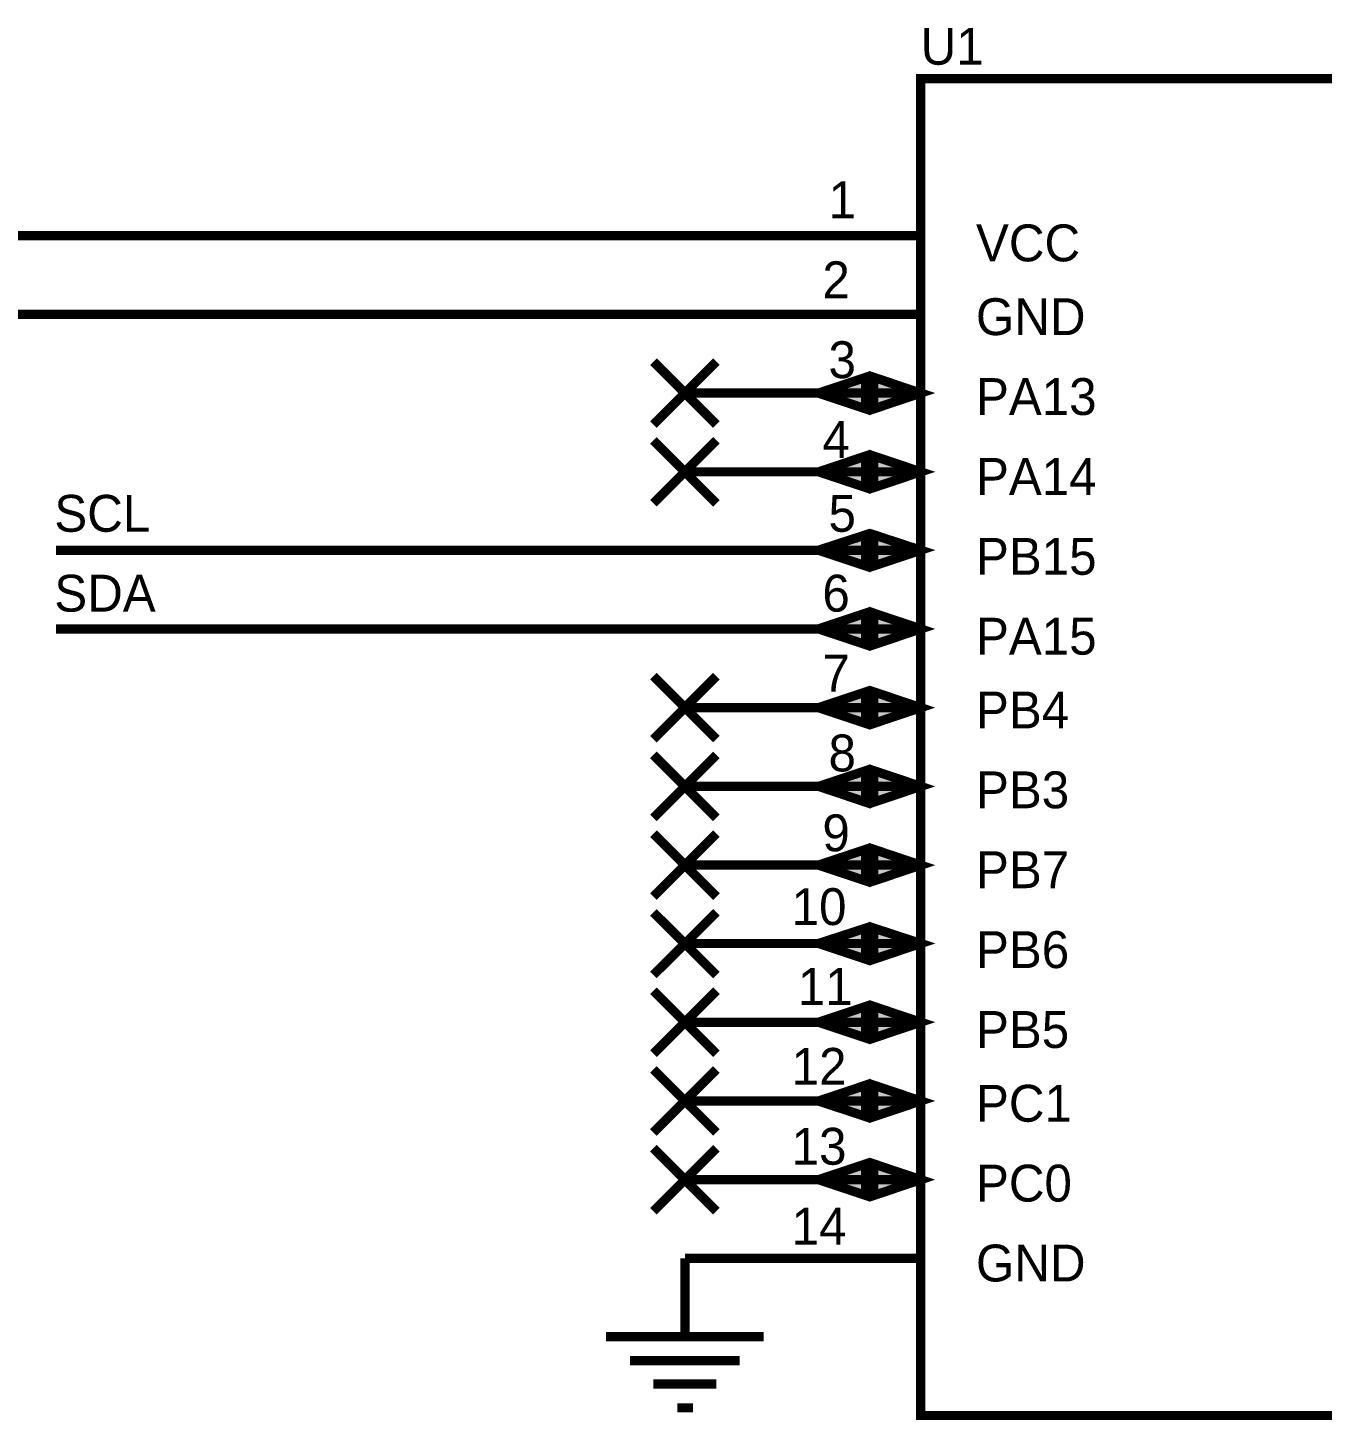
# Model space of a CAD drawing. Header units: inches. Extents: x 0 to 569, y 0 to 432.
# Drawn here: x 288.66 to 330.47, y 98.91 to 143.87 of the extents above; entities that cross this region are included whole.
import ezdxf

# ---------------------------------------------------------------- set-up
doc = ezdxf.new("R2010")
doc.units = ezdxf.units.IN
doc.layers.add('Sheet', color=255, linetype='Continuous')

msp = doc.modelspace()

# ---------------------------------------------------------------- linework, layer by layer
at = {"layer": 'Sheet'}
for points in [[(317.5, 142.23, 0.3, 0.3, 0), (342.9, 142.23, 0.3, 0.3, 0), (342.9, 99.058, 0.3, 0.3, 0), (317.5, 99.058, 0.3, 0.3, 0), (317.5, 142.23, 0.3, 0.3, 0)], [(315.726, 132.581, 0.3, 0.3, 0), (315.726, 131.564, 0.3, 0.3, 0), (314.201, 132.073, 0.3, 0.3, 0), (315.726, 132.581, 0.3, 0.3, 0)], [(315.726, 132.581, 0.0991, 0.0991, 0), (315.726, 131.564, 0.0991, 0.0991, 0), (314.201, 132.073, 0.0991, 0.0991, 0), (315.726, 132.581, 0.0991, 0.0991, 0)], [(315.987, 132.581, 0.3, 0.3, 0), (317.5, 132.073, 0.3, 0.3, 0), (315.987, 131.564, 0.3, 0.3, 0), (315.987, 132.581, 0.3, 0.3, 0)], [(315.987, 132.581, 0.0991, 0.0991, 0), (317.5, 132.073, 0.0991, 0.0991, 0), (315.987, 131.564, 0.0991, 0.0991, 0), (315.987, 132.581, 0.0991, 0.0991, 0)], [(315.726, 130.039, 0.3, 0.3, 0), (315.726, 129.022, 0.3, 0.3, 0), (314.201, 129.53, 0.3, 0.3, 0), (315.726, 130.039, 0.3, 0.3, 0)], [(315.726, 130.039, 0.0991, 0.0991, 0), (315.726, 129.022, 0.0991, 0.0991, 0), (314.201, 129.53, 0.0991, 0.0991, 0), (315.726, 130.039, 0.0991, 0.0991, 0)], [(315.987, 130.039, 0.3, 0.3, 0), (317.5, 129.53, 0.3, 0.3, 0), (315.987, 129.022, 0.3, 0.3, 0), (315.987, 130.039, 0.3, 0.3, 0)], [(315.987, 130.039, 0.0991, 0.0991, 0), (317.5, 129.53, 0.0991, 0.0991, 0), (315.987, 129.022, 0.0991, 0.0991, 0), (315.987, 130.039, 0.0991, 0.0991, 0)], [(315.726, 127.496, 0.3, 0.3, 0), (315.726, 126.492, 0.3, 0.3, 0), (314.201, 127, 0.3, 0.3, 0), (315.726, 127.496, 0.3, 0.3, 0)], [(315.987, 127.496, 0.3, 0.3, 0), (317.5, 127, 0.3, 0.3, 0), (315.987, 126.492, 0.3, 0.3, 0), (315.987, 127.496, 0.3, 0.3, 0)], [(315.726, 127.496, 0.0991, 0.0991, 0), (315.726, 126.492, 0.0991, 0.0991, 0), (314.201, 127, 0.0991, 0.0991, 0), (315.726, 127.496, 0.0991, 0.0991, 0)], [(315.987, 127.496, 0.0991, 0.0991, 0), (317.5, 127, 0.0991, 0.0991, 0), (315.987, 126.492, 0.0991, 0.0991, 0), (315.987, 127.496, 0.0991, 0.0991, 0)], [(315.726, 124.966, 0.3, 0.3, 0), (315.726, 123.949, 0.3, 0.3, 0), (314.201, 124.458, 0.3, 0.3, 0), (315.726, 124.966, 0.3, 0.3, 0)], [(315.726, 124.966, 0.0991, 0.0991, 0), (315.726, 123.949, 0.0991, 0.0991, 0), (314.201, 124.458, 0.0991, 0.0991, 0), (315.726, 124.966, 0.0991, 0.0991, 0)], [(315.987, 124.966, 0.3, 0.3, 0), (317.5, 124.458, 0.3, 0.3, 0), (315.987, 123.949, 0.3, 0.3, 0), (315.987, 124.966, 0.3, 0.3, 0)], [(315.987, 124.966, 0.0991, 0.0991, 0), (317.5, 124.458, 0.0991, 0.0991, 0), (315.987, 123.949, 0.0991, 0.0991, 0), (315.987, 124.966, 0.0991, 0.0991, 0)], [(315.726, 122.424, 0.3, 0.3, 0), (315.726, 121.407, 0.3, 0.3, 0), (314.201, 121.915, 0.3, 0.3, 0), (315.726, 122.424, 0.3, 0.3, 0)], [(315.726, 122.424, 0.0991, 0.0991, 0), (315.726, 121.407, 0.0991, 0.0991, 0), (314.201, 121.915, 0.0991, 0.0991, 0), (315.726, 122.424, 0.0991, 0.0991, 0)], [(315.987, 122.424, 0.3, 0.3, 0), (317.5, 121.915, 0.3, 0.3, 0), (315.987, 121.407, 0.3, 0.3, 0), (315.987, 122.424, 0.3, 0.3, 0)], [(315.987, 122.424, 0.0991, 0.0991, 0), (317.5, 121.915, 0.0991, 0.0991, 0), (315.987, 121.407, 0.0991, 0.0991, 0), (315.987, 122.424, 0.0991, 0.0991, 0)], [(315.726, 119.881, 0.3, 0.3, 0), (315.726, 118.864, 0.3, 0.3, 0), (314.201, 119.373, 0.3, 0.3, 0), (315.726, 119.881, 0.3, 0.3, 0)], [(315.987, 119.881, 0.3, 0.3, 0), (317.5, 119.373, 0.3, 0.3, 0), (315.987, 118.864, 0.3, 0.3, 0), (315.987, 119.881, 0.3, 0.3, 0)], [(315.726, 119.881, 0.0991, 0.0991, 0), (315.726, 118.864, 0.0991, 0.0991, 0), (314.201, 119.373, 0.0991, 0.0991, 0), (315.726, 119.881, 0.0991, 0.0991, 0)], [(315.987, 119.881, 0.0991, 0.0991, 0), (317.5, 119.373, 0.0991, 0.0991, 0), (315.987, 118.864, 0.0991, 0.0991, 0), (315.987, 119.881, 0.0991, 0.0991, 0)], [(315.726, 117.339, 0.3, 0.3, 0), (315.726, 116.322, 0.3, 0.3, 0), (314.201, 116.83, 0.3, 0.3, 0), (315.726, 117.339, 0.3, 0.3, 0)], [(315.726, 117.339, 0.0991, 0.0991, 0), (315.726, 116.322, 0.0991, 0.0991, 0), (314.201, 116.83, 0.0991, 0.0991, 0), (315.726, 117.339, 0.0991, 0.0991, 0)], [(315.987, 117.339, 0.3, 0.3, 0), (317.5, 116.83, 0.3, 0.3, 0), (315.987, 116.322, 0.3, 0.3, 0), (315.987, 117.339, 0.3, 0.3, 0)], [(315.987, 117.339, 0.0991, 0.0991, 0), (317.5, 116.83, 0.0991, 0.0991, 0), (315.987, 116.322, 0.0991, 0.0991, 0), (315.987, 117.339, 0.0991, 0.0991, 0)], [(315.726, 114.796, 0.3, 0.3, 0), (315.726, 113.792, 0.3, 0.3, 0), (314.201, 114.3, 0.3, 0.3, 0), (315.726, 114.796, 0.3, 0.3, 0)], [(315.726, 114.796, 0.0991, 0.0991, 0), (315.726, 113.792, 0.0991, 0.0991, 0), (314.201, 114.3, 0.0991, 0.0991, 0), (315.726, 114.796, 0.0991, 0.0991, 0)], [(315.987, 114.796, 0.3, 0.3, 0), (317.5, 114.3, 0.3, 0.3, 0), (315.987, 113.792, 0.3, 0.3, 0), (315.987, 114.796, 0.3, 0.3, 0)], [(315.987, 114.796, 0.0991, 0.0991, 0), (317.5, 114.3, 0.0991, 0.0991, 0), (315.987, 113.792, 0.0991, 0.0991, 0), (315.987, 114.796, 0.0991, 0.0991, 0)], [(315.726, 112.266, 0.3, 0.3, 0), (315.726, 111.249, 0.3, 0.3, 0), (314.201, 111.758, 0.3, 0.3, 0), (315.726, 112.266, 0.3, 0.3, 0)], [(315.987, 112.266, 0.3, 0.3, 0), (317.5, 111.758, 0.3, 0.3, 0), (315.987, 111.249, 0.3, 0.3, 0), (315.987, 112.266, 0.3, 0.3, 0)], [(315.726, 112.266, 0.0991, 0.0991, 0), (315.726, 111.249, 0.0991, 0.0991, 0), (314.201, 111.758, 0.0991, 0.0991, 0), (315.726, 112.266, 0.0991, 0.0991, 0)], [(315.987, 112.266, 0.0991, 0.0991, 0), (317.5, 111.758, 0.0991, 0.0991, 0), (315.987, 111.249, 0.0991, 0.0991, 0), (315.987, 112.266, 0.0991, 0.0991, 0)], [(315.726, 109.724, 0.3, 0.3, 0), (315.726, 108.707, 0.3, 0.3, 0), (314.201, 109.215, 0.3, 0.3, 0), (315.726, 109.724, 0.3, 0.3, 0)], [(315.726, 109.724, 0.0991, 0.0991, 0), (315.726, 108.707, 0.0991, 0.0991, 0), (314.201, 109.215, 0.0991, 0.0991, 0), (315.726, 109.724, 0.0991, 0.0991, 0)], [(315.987, 109.724, 0.3, 0.3, 0), (317.5, 109.215, 0.3, 0.3, 0), (315.987, 108.707, 0.3, 0.3, 0), (315.987, 109.724, 0.3, 0.3, 0)], [(315.987, 109.724, 0.0991, 0.0991, 0), (317.5, 109.215, 0.0991, 0.0991, 0), (315.987, 108.707, 0.0991, 0.0991, 0), (315.987, 109.724, 0.0991, 0.0991, 0)], [(315.726, 107.181, 0.3, 0.3, 0), (315.726, 106.164, 0.3, 0.3, 0), (314.201, 106.673, 0.3, 0.3, 0), (315.726, 107.181, 0.3, 0.3, 0)], [(315.726, 107.181, 0.0991, 0.0991, 0), (315.726, 106.164, 0.0991, 0.0991, 0), (314.201, 106.673, 0.0991, 0.0991, 0), (315.726, 107.181, 0.0991, 0.0991, 0)], [(315.987, 107.181, 0.3, 0.3, 0), (317.5, 106.673, 0.3, 0.3, 0), (315.987, 106.164, 0.3, 0.3, 0), (315.987, 107.181, 0.3, 0.3, 0)], [(315.987, 107.181, 0.0991, 0.0991, 0), (317.5, 106.673, 0.0991, 0.0991, 0), (315.987, 106.164, 0.0991, 0.0991, 0), (315.987, 107.181, 0.0991, 0.0991, 0)]]:
    msp.add_lwpolyline(points, format="xyseb", close=True, dxfattribs=at)
for points in [[(309.885, 137.158, 0.3, 0.3, 0), (259.085, 137.158, 0.3, 0.3, 0), (129.542, 137.158, 0.3, 0.3, 0), (129.542, 132.073, 0.3, 0.3, 0)], [(317.5, 137.158, 0.3, 0.3, 0), (309.885, 137.158, 0.3, 0.3, 0)], [(309.885, 134.615, 0.3, 0.3, 0), (271.785, 134.615, 0.3, 0.3, 0), (271.785, 129.53, 0.3, 0.3, 0)], [(317.5, 134.615, 0.3, 0.3, 0), (309.885, 134.615, 0.3, 0.3, 0)], [(308.868, 131.056, 0.3, 0.3, 0), (310.902, 133.09, 0.3, 0.3, 0)], [(308.868, 133.09, 0.3, 0.3, 0), (310.902, 131.056, 0.3, 0.3, 0)], [(317.5, 132.073, 0.3, 0.3, 0), (309.885, 132.073, 0.3, 0.3, 0)], [(308.868, 128.513, 0.3, 0.3, 0), (310.902, 130.547, 0.3, 0.3, 0)], [(308.868, 130.547, 0.3, 0.3, 0), (310.902, 128.513, 0.3, 0.3, 0)], [(317.5, 129.53, 0.3, 0.3, 0), (309.885, 129.53, 0.3, 0.3, 0)], [(309.885, 127, 0.3, 0.3, 0), (289.57, 127, 0.3, 0.3, 0)], [(317.5, 127, 0.3, 0.3, 0), (309.885, 127, 0.3, 0.3, 0)], [(309.885, 124.458, 0.3, 0.3, 0), (289.57, 124.458, 0.3, 0.3, 0)], [(317.5, 124.458, 0.3, 0.3, 0), (309.885, 124.458, 0.3, 0.3, 0)], [(308.868, 120.898, 0.3, 0.3, 0), (310.902, 122.932, 0.3, 0.3, 0)], [(308.868, 122.932, 0.3, 0.3, 0), (310.902, 120.898, 0.3, 0.3, 0)], [(317.5, 121.915, 0.3, 0.3, 0), (309.885, 121.915, 0.3, 0.3, 0)], [(308.868, 118.356, 0.3, 0.3, 0), (310.902, 120.39, 0.3, 0.3, 0)], [(308.868, 120.39, 0.3, 0.3, 0), (310.902, 118.356, 0.3, 0.3, 0)], [(317.5, 119.373, 0.3, 0.3, 0), (309.885, 119.373, 0.3, 0.3, 0)], [(308.868, 115.813, 0.3, 0.3, 0), (310.902, 117.847, 0.3, 0.3, 0)], [(308.868, 117.847, 0.3, 0.3, 0), (310.902, 115.813, 0.3, 0.3, 0)], [(317.5, 116.83, 0.3, 0.3, 0), (309.885, 116.83, 0.3, 0.3, 0)], [(308.868, 113.283, 0.3, 0.3, 0), (310.902, 115.305, 0.3, 0.3, 0)], [(308.868, 115.305, 0.3, 0.3, 0), (310.902, 113.283, 0.3, 0.3, 0)], [(317.5, 114.3, 0.3, 0.3, 0), (309.885, 114.3, 0.3, 0.3, 0)], [(308.868, 110.741, 0.3, 0.3, 0), (310.902, 112.775, 0.3, 0.3, 0)], [(308.868, 112.775, 0.3, 0.3, 0), (310.902, 110.741, 0.3, 0.3, 0)], [(317.5, 111.758, 0.3, 0.3, 0), (309.885, 111.758, 0.3, 0.3, 0)], [(308.868, 108.198, 0.3, 0.3, 0), (310.902, 110.232, 0.3, 0.3, 0)], [(308.868, 110.232, 0.3, 0.3, 0), (310.902, 108.198, 0.3, 0.3, 0)], [(317.5, 109.215, 0.3, 0.3, 0), (309.885, 109.215, 0.3, 0.3, 0)], [(308.868, 105.656, 0.3, 0.3, 0), (310.902, 107.69, 0.3, 0.3, 0)], [(308.868, 107.69, 0.3, 0.3, 0), (310.902, 105.656, 0.3, 0.3, 0)], [(317.5, 106.673, 0.3, 0.3, 0), (309.885, 106.673, 0.3, 0.3, 0)], [(317.5, 104.13, 0.3, 0.3, 0), (309.885, 104.13, 0.3, 0.3, 0)], [(309.885, 104.13, 0.3, 0.3, 0), (309.885, 101.6, 0.3, 0.3, 0)], [(307.342, 101.6, 0.3, 0.3, 0), (312.427, 101.6, 0.3, 0.3, 0)], [(308.111, 100.831, 0.3, 0.3, 0), (311.658, 100.831, 0.3, 0.3, 0)], [(308.868, 100.075, 0.3, 0.3, 0), (310.902, 100.075, 0.3, 0.3, 0)], [(309.637, 99.306, 0.3, 0.3, 0), (310.145, 99.306, 0.3, 0.3, 0)]]:
    msp.add_lwpolyline(points, format="xyseb", dxfattribs=at)
for points in [[(315.772, 132.657), (314.041, 132.08), (315.772, 131.503)], [(315.926, 131.503), (317.657, 132.08), (315.926, 132.657)], [(315.772, 130.117), (314.041, 129.54), (315.772, 128.963)], [(315.926, 128.963), (317.657, 129.54), (315.926, 130.117)], [(315.772, 127.577), (314.041, 127), (315.772, 126.423)], [(315.926, 126.423), (317.657, 127), (315.926, 127.577)], [(315.772, 125.037), (314.041, 124.46), (315.772, 123.883)], [(315.926, 123.883), (317.657, 124.46), (315.926, 125.037)], [(315.772, 122.497), (314.041, 121.92), (315.772, 121.343)], [(315.926, 121.343), (317.657, 121.92), (315.926, 122.497)], [(315.772, 119.957), (314.041, 119.38), (315.772, 118.803)], [(315.926, 118.803), (317.657, 119.38), (315.926, 119.957)], [(315.772, 117.417), (314.041, 116.84), (315.772, 116.263)], [(315.926, 116.263), (317.657, 116.84), (315.926, 117.417)], [(315.772, 114.877), (314.041, 114.3), (315.772, 113.723)], [(315.926, 113.723), (317.657, 114.3), (315.926, 114.877)], [(315.772, 112.337), (314.041, 111.76), (315.772, 111.183)], [(315.926, 111.183), (317.657, 111.76), (315.926, 112.337)], [(315.772, 109.797), (314.041, 109.22), (315.772, 108.643)], [(315.926, 108.643), (317.657, 109.22), (315.926, 109.797)], [(315.772, 107.257), (314.041, 106.68), (315.772, 106.103)], [(315.926, 106.103), (317.657, 106.68), (315.926, 107.257)]]:
    msp.add_solid(points, dxfattribs=at)

# ---------------------------------------------------------------- texts
for s, height, p in [('U1', 1.1906, (317.5, 142.677)), ('1', 1.191, (314.523, 137.716)), ('VCC', 1.1906, (319.286, 136.327)), ('2', 1.191, (314.325, 135.136)), ('GND', 1.1906, (319.286, 133.945)), ('3', 1.191, (314.523, 132.556)), ('PA13', 1.1906, (319.286, 131.366)), ('4', 1.191, (314.325, 129.977)), ('PA14', 1.1906, (319.286, 128.786)), ('SCL', 1.1906, (289.52, 127.595)), ('5', 1.191, (314.523, 127.595)), ('PB15', 1.1906, (319.286, 126.206)), ('SDA', 1.1906, (289.52, 125.016)), ('6', 1.191, (314.325, 125.016)), ('PA15', 1.1906, (319.286, 123.627)), ('7', 1.191, (314.325, 122.436)), ('PB4', 1.1906, (319.286, 121.245)), ('8', 1.191, (314.523, 119.856)), ('PB3', 1.1906, (319.286, 118.666)), ('9', 1.191, (314.325, 117.277)), ('PB7', 1.1906, (319.286, 116.086)), ('10', 1.1906, (313.333, 114.895)), ('PB6', 1.1906, (319.286, 113.506)), ('11', 1.1906, (313.531, 112.316)), ('PB5', 1.1906, (319.286, 110.927)), ('12', 1.1906, (313.333, 109.736)), ('PC1', 1.1906, (319.286, 108.545)), ('13', 1.1906, (313.333, 107.156)), ('PC0', 1.1906, (319.286, 105.966)), ('14', 1.1906, (313.333, 104.577)), ('GND', 1.1906, (319.286, 103.386))]:
    msp.add_text(s, height=height, dxfattribs=at).set_placement(p)

doc.saveas('drawing.dxf')
